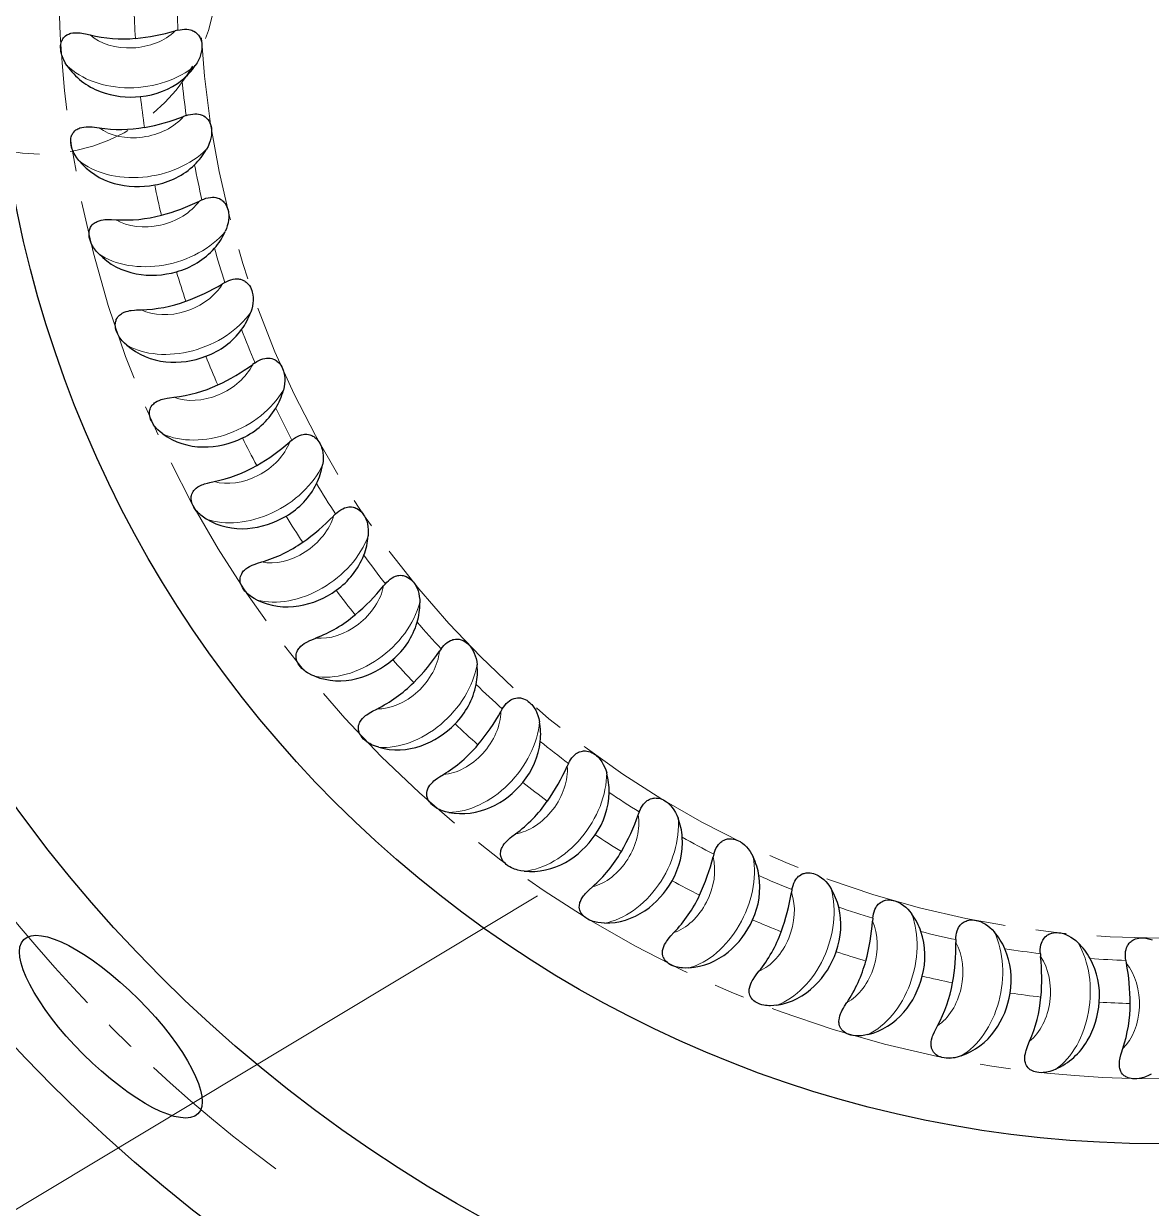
# Model space of a CAD drawing. Extents: x 89 to 647, y -82 to 440.
# Drawn here: x 201.53 to 233.58, y 142.24 to 175.9 of the extents above; entities that cross this region are included whole.
import ezdxf

# ---------------------------------------------------------------- set-up
doc = ezdxf.new("R2010")
doc.units = 0
doc.header["$LTSCALE"] = 7
doc.header["$MEASUREMENT"] = 0
doc.linetypes.add('CENTER2', pattern=[1.125, 0.75, -0.125, 0.125, -0.125])
doc.linetypes.add('HIDDEN', pattern=[0.375, 0.25, -0.125])
doc.layers.get('0').update_dxf_attribs({"linetype": 'CONTINUOUS', "lineweight": 15})
for name, color, linetype, lineweight in [('1', 1, 'CENTER2', 15), ('2', 2, 'HIDDEN', 15), ('3', 3, 'CONTINUOUS', 30), ('8', 250, 'CONTINUOUS', 15)]:
    doc.layers.add(name, color=color, linetype=linetype, lineweight=lineweight)

msp = doc.modelspace()

# ---------------------------------------------------------------- linework, layer by layer
msp.add_line((172.081, 124.629), (216.134, 151.118))
at = {"layer": '1'}
for radius in [31.277, 27.277]:
    msp.add_circle((233.807, 177.197), radius, dxfattribs=at)
for radius, start, end in [(57, 193.4627, 347.3297), (42.14, 216.5767, 233.4233)]:
    msp.add_arc((233.807, 177.197), radius, start, end, dxfattribs=at)
at = {"layer": '2'}
msp.add_circle((202.007, 177.197), 5, dxfattribs=at)
at = {"layer": '3'}
for radius in [44.5, 40.135, 33.125]:
    msp.add_circle((233.807, 177.197), radius, dxfattribs=at)
msp.add_ellipse((204.01, 147.4), major_axis=(-2.475, 2.475), ratio=0.316357, dxfattribs=at)
at = {"layer": '8', "lineweight": 30, "ltscale": 0.002046}
for p, q in [((205.917, 175.716), (205.838, 175.695)), ((206.153, 173.291), (206.076, 173.263)), ((206.598, 170.895), (206.524, 170.861)), ((207.251, 168.548), (207.18, 168.507)), ((211.811, 159.987), (211.758, 159.924)), ((213.395, 158.135), (213.348, 158.068))]:
    msp.add_line(p, q, dxfattribs=at)
at = {"layer": '8', "lineweight": 30, "ltscale": 0.002044}
msp.add_line((208.106, 166.266), (208.039, 166.22), dxfattribs=at)
at = {"layer": '8', "lineweight": 30, "ltscale": 0.002045}
for p, q in [((209.157, 164.068), (209.094, 164.015)), ((210.395, 161.969), (210.337, 161.912)), ((215.134, 156.429), (215.093, 156.358)), ((217.015, 154.88), (216.98, 154.806)), ((219.024, 153.501), (218.996, 153.425)), ((221.145, 152.303), (221.124, 152.224)), ((223.363, 151.294), (223.349, 151.214)), ((225.661, 150.483), (225.653, 150.401)), ((228.02, 149.874), (228.02, 149.792)), ((230.423, 149.474), (230.43, 149.392)), ((232.852, 149.284), (232.866, 149.204))]:
    msp.add_line(p, q, dxfattribs=at)
at = {"layer": '8', "lineweight": 30}
for points in [[(205.917, 175.716), (205.976, 175.729), (206.038, 175.739), (206.103, 175.744), (206.168, 175.744), (206.222, 175.738), (206.271, 175.728), (206.312, 175.715), (206.342, 175.703), (206.367, 175.69), (206.41, 175.664), (206.445, 175.636), (206.466, 175.616), (206.484, 175.596), (206.503, 175.572), (206.52, 175.547), (206.547, 175.498), (206.567, 175.448), (206.582, 175.399), (206.591, 175.349), (206.596, 175.299), (206.598, 175.248), (206.596, 175.21), (206.593, 175.171), (206.58, 175.093), (206.56, 175.018), (206.534, 174.942), (206.5, 174.866), (206.458, 174.789), (206.408, 174.712)], [(202.763, 174.714), (202.713, 174.792), (202.67, 174.874), (202.65, 174.917), (202.633, 174.96), (202.618, 175.004), (202.605, 175.048), (202.592, 175.108), (202.584, 175.169), (202.581, 175.229), (202.583, 175.274), (202.588, 175.319), (202.598, 175.361), (202.611, 175.402), (202.622, 175.428), (202.634, 175.452), (202.648, 175.475), (202.664, 175.497), (202.692, 175.529), (202.724, 175.557), (202.758, 175.581), (202.786, 175.596), (202.814, 175.608), (202.844, 175.619), (202.874, 175.628), (202.933, 175.639), (202.993, 175.644), (203.054, 175.644), (203.097, 175.642), (203.141, 175.638), (203.228, 175.625), (203.291, 175.613), (203.417, 175.585)], [(206.153, 173.291), (206.21, 173.308), (206.271, 173.324), (206.335, 173.335), (206.4, 173.34), (206.455, 173.339), (206.504, 173.333), (206.546, 173.324), (206.576, 173.315), (206.603, 173.305), (206.648, 173.282), (206.685, 173.257), (206.707, 173.239), (206.728, 173.221), (206.749, 173.198), (206.768, 173.175), (206.799, 173.129), (206.823, 173.081), (206.842, 173.033), (206.856, 172.984), (206.865, 172.934), (206.871, 172.884), (206.873, 172.846), (206.873, 172.807), (206.867, 172.728), (206.854, 172.652), (206.834, 172.574), (206.807, 172.495), (206.772, 172.415), (206.729, 172.333)], [(203.098, 172.017), (203.041, 172.091), (202.991, 172.169), (202.968, 172.21), (202.947, 172.252), (202.928, 172.294), (202.911, 172.336), (202.893, 172.395), (202.879, 172.455), (202.871, 172.515), (202.869, 172.56), (202.871, 172.605), (202.876, 172.648), (202.886, 172.69), (202.895, 172.717), (202.905, 172.742), (202.917, 172.766), (202.93, 172.789), (202.956, 172.823), (202.985, 172.854), (203.017, 172.881), (203.043, 172.898), (203.071, 172.913), (203.099, 172.926), (203.129, 172.938), (203.186, 172.954), (203.246, 172.964), (203.306, 172.97), (203.35, 172.971), (203.394, 172.971), (203.481, 172.966), (203.546, 172.96), (203.673, 172.942)], [(206.598, 170.895), (206.654, 170.918), (206.713, 170.939), (206.776, 170.955), (206.84, 170.966), (206.895, 170.97), (206.945, 170.968), (206.988, 170.963), (207.018, 170.956), (207.046, 170.948), (207.093, 170.93), (207.132, 170.908), (207.156, 170.892), (207.177, 170.876), (207.2, 170.855), (207.221, 170.834), (207.256, 170.79), (207.285, 170.745), (207.307, 170.698), (207.326, 170.651), (207.339, 170.602), (207.35, 170.553), (207.355, 170.515), (207.358, 170.477), (207.359, 170.397), (207.353, 170.32), (207.34, 170.24), (207.319, 170.159), (207.292, 170.077), (207.256, 169.992)], [(203.666, 169.361), (203.604, 169.429), (203.546, 169.502), (203.52, 169.541), (203.495, 169.581), (203.473, 169.621), (203.453, 169.662), (203.429, 169.719), (203.41, 169.778), (203.397, 169.837), (203.391, 169.882), (203.389, 169.926), (203.391, 169.97), (203.397, 170.012), (203.403, 170.039), (203.411, 170.066), (203.421, 170.091), (203.432, 170.115), (203.454, 170.151), (203.481, 170.184), (203.511, 170.214), (203.535, 170.233), (203.561, 170.251), (203.588, 170.266), (203.617, 170.28), (203.673, 170.301), (203.731, 170.317), (203.791, 170.327), (203.834, 170.333), (203.878, 170.336), (203.965, 170.339), (204.03, 170.338), (204.158, 170.332)], [(207.251, 168.548), (207.304, 168.575), (207.362, 168.601), (207.423, 168.623), (207.486, 168.639), (207.54, 168.648), (207.59, 168.651), (207.633, 168.649), (207.664, 168.645), (207.692, 168.64), (207.741, 168.625), (207.781, 168.607), (207.806, 168.594), (207.829, 168.579), (207.854, 168.56), (207.877, 168.541), (207.916, 168.5), (207.948, 168.458), (207.975, 168.413), (207.997, 168.368), (208.015, 168.321), (208.029, 168.272), (208.038, 168.235), (208.045, 168.197), (208.052, 168.118), (208.053, 168.04), (208.047, 167.96), (208.034, 167.878), (208.013, 167.793), (207.985, 167.705)], [(204.464, 166.763), (204.396, 166.826), (204.332, 166.894), (204.302, 166.93), (204.274, 166.968), (204.249, 167.006), (204.225, 167.045), (204.196, 167.1), (204.173, 167.157), (204.154, 167.214), (204.144, 167.258), (204.138, 167.303), (204.136, 167.346), (204.138, 167.389), (204.142, 167.417), (204.148, 167.443), (204.156, 167.469), (204.165, 167.494), (204.184, 167.532), (204.208, 167.568), (204.235, 167.6), (204.257, 167.621), (204.282, 167.641), (204.308, 167.659), (204.335, 167.675), (204.388, 167.701), (204.445, 167.721), (204.504, 167.737), (204.546, 167.747), (204.589, 167.754), (204.677, 167.764), (204.741, 167.769), (204.87, 167.774)], [(208.106, 166.266), (208.157, 166.298), (208.211, 166.329), (208.271, 166.356), (208.332, 166.378), (208.385, 166.391), (208.434, 166.398), (208.478, 166.4), (208.509, 166.399), (208.537, 166.396), (208.587, 166.386), (208.629, 166.372), (208.655, 166.36), (208.68, 166.348), (208.706, 166.331), (208.73, 166.314), (208.772, 166.277), (208.808, 166.237), (208.839, 166.195), (208.865, 166.152), (208.887, 166.106), (208.905, 166.06), (208.917, 166.023), (208.927, 165.986), (208.942, 165.908), (208.949, 165.83), (208.95, 165.75), (208.944, 165.667), (208.931, 165.58), (208.911, 165.491)], [(205.485, 164.246), (205.411, 164.302), (205.342, 164.364), (205.31, 164.398), (205.278, 164.433), (205.249, 164.468), (205.222, 164.506), (205.189, 164.558), (205.16, 164.612), (205.137, 164.668), (205.123, 164.711), (205.114, 164.754), (205.108, 164.798), (205.106, 164.841), (205.108, 164.868), (205.111, 164.896), (205.116, 164.922), (205.123, 164.948), (205.139, 164.987), (205.159, 165.025), (205.184, 165.059), (205.204, 165.082), (205.227, 165.104), (205.251, 165.124), (205.277, 165.142), (205.328, 165.173), (205.383, 165.198), (205.44, 165.219), (205.481, 165.232), (205.524, 165.243), (205.61, 165.261), (205.673, 165.272), (205.801, 165.288)], [(209.157, 164.068), (209.204, 164.104), (209.256, 164.139), (209.313, 164.172), (209.372, 164.199), (209.424, 164.217), (209.472, 164.228), (209.515, 164.234), (209.546, 164.235), (209.575, 164.235), (209.625, 164.229), (209.668, 164.218), (209.695, 164.209), (209.721, 164.199), (209.748, 164.185), (209.774, 164.17), (209.819, 164.136), (209.858, 164.1), (209.892, 164.061), (209.922, 164.02), (209.948, 163.977), (209.971, 163.932), (209.986, 163.896), (209.999, 163.86), (210.02, 163.784), (210.034, 163.707), (210.042, 163.627), (210.043, 163.544), (210.038, 163.456), (210.026, 163.365)], [(206.721, 161.826), (206.643, 161.876), (206.569, 161.932), (206.534, 161.963), (206.499, 161.995), (206.467, 162.028), (206.437, 162.062), (206.4, 162.111), (206.366, 162.163), (206.338, 162.217), (206.321, 162.258), (206.307, 162.301), (206.298, 162.344), (206.292, 162.386), (206.291, 162.414), (206.292, 162.441), (206.295, 162.468), (206.3, 162.494), (206.312, 162.535), (206.329, 162.574), (206.351, 162.61), (206.369, 162.635), (206.39, 162.659), (206.412, 162.681), (206.436, 162.702), (206.484, 162.737), (206.537, 162.767), (206.591, 162.793), (206.632, 162.809), (206.673, 162.824), (206.757, 162.849), (206.82, 162.865), (206.946, 162.892)], [(210.395, 161.969), (210.439, 162.01), (210.488, 162.049), (210.541, 162.087), (210.598, 162.119), (210.648, 162.141), (210.695, 162.156), (210.737, 162.166), (210.768, 162.17), (210.797, 162.172), (210.847, 162.171), (210.891, 162.164), (210.919, 162.157), (210.945, 162.149), (210.974, 162.138), (211.001, 162.124), (211.049, 162.095), (211.091, 162.063), (211.128, 162.027), (211.162, 161.988), (211.191, 161.948), (211.218, 161.905), (211.236, 161.871), (211.252, 161.836), (211.28, 161.762), (211.3, 161.687), (211.315, 161.607), (211.324, 161.524), (211.326, 161.437), (211.322, 161.345)], [(208.164, 159.524), (208.082, 159.567), (208.003, 159.616), (207.965, 159.644), (207.928, 159.673), (207.894, 159.703), (207.86, 159.735), (207.819, 159.78), (207.781, 159.829), (207.748, 159.88), (207.727, 159.92), (207.71, 159.961), (207.697, 160.002), (207.688, 160.045), (207.685, 160.072), (207.683, 160.099), (207.684, 160.126), (207.686, 160.153), (207.695, 160.195), (207.708, 160.235), (207.727, 160.273), (207.743, 160.299), (207.761, 160.325), (207.782, 160.349), (207.803, 160.371), (207.849, 160.41), (207.898, 160.445), (207.95, 160.475), (207.989, 160.495), (208.029, 160.514), (208.111, 160.546), (208.172, 160.568), (208.295, 160.606)], [(211.811, 159.987), (211.851, 160.031), (211.897, 160.074), (211.947, 160.116), (212, 160.153), (212.048, 160.18), (212.094, 160.199), (212.135, 160.212), (212.166, 160.219), (212.194, 160.224), (212.245, 160.227), (212.289, 160.224), (212.317, 160.22), (212.344, 160.214), (212.373, 160.205), (212.402, 160.194), (212.452, 160.169), (212.497, 160.14), (212.537, 160.108), (212.573, 160.072), (212.606, 160.034), (212.637, 159.994), (212.657, 159.962), (212.677, 159.928), (212.711, 159.857), (212.738, 159.784), (212.76, 159.706), (212.775, 159.624), (212.785, 159.538), (212.789, 159.446)], [(209.802, 157.356), (209.716, 157.392), (209.634, 157.434), (209.593, 157.458), (209.554, 157.484), (209.517, 157.511), (209.481, 157.54), (209.436, 157.581), (209.394, 157.626), (209.357, 157.674), (209.333, 157.712), (209.312, 157.752), (209.295, 157.792), (209.282, 157.833), (209.277, 157.86), (209.273, 157.888), (209.271, 157.914), (209.271, 157.941), (209.276, 157.984), (209.286, 158.025), (209.301, 158.064), (209.315, 158.092), (209.331, 158.119), (209.349, 158.144), (209.369, 158.169), (209.411, 158.212), (209.457, 158.25), (209.506, 158.285), (209.543, 158.309), (209.581, 158.33), (209.66, 158.37), (209.719, 158.397), (209.838, 158.445)], [(213.395, 158.135), (213.431, 158.182), (213.472, 158.23), (213.519, 158.276), (213.569, 158.317), (213.614, 158.348), (213.658, 158.372), (213.698, 158.388), (213.728, 158.398), (213.756, 158.405), (213.806, 158.412), (213.85, 158.413), (213.879, 158.411), (213.906, 158.408), (213.936, 158.401), (213.965, 158.393), (214.017, 158.373), (214.064, 158.348), (214.107, 158.319), (214.147, 158.287), (214.183, 158.252), (214.216, 158.214), (214.24, 158.184), (214.262, 158.152), (214.302, 158.084), (214.336, 158.014), (214.364, 157.939), (214.387, 157.858), (214.405, 157.773), (214.416, 157.682)], [(215.134, 156.429), (215.166, 156.479), (215.203, 156.53), (215.245, 156.58), (215.291, 156.625), (215.334, 156.66), (215.375, 156.687), (215.414, 156.707), (215.443, 156.719), (215.47, 156.729), (215.519, 156.74), (215.563, 156.745), (215.592, 156.746), (215.619, 156.745), (215.65, 156.741), (215.679, 156.735), (215.733, 156.72), (215.782, 156.699), (215.828, 156.674), (215.87, 156.645), (215.909, 156.614), (215.946, 156.579), (215.972, 156.551), (215.996, 156.521), (216.042, 156.457), (216.082, 156.39), (216.117, 156.317), (216.146, 156.239), (216.171, 156.155), (216.191, 156.066)], [(211.622, 155.34), (211.534, 155.368), (211.448, 155.403), (211.406, 155.423), (211.365, 155.445), (211.325, 155.469), (211.287, 155.494), (211.238, 155.532), (211.193, 155.573), (211.151, 155.618), (211.124, 155.653), (211.1, 155.691), (211.079, 155.73), (211.063, 155.77), (211.055, 155.796), (211.049, 155.823), (211.045, 155.849), (211.043, 155.876), (211.044, 155.919), (211.05, 155.96), (211.062, 156.001), (211.073, 156.03), (211.087, 156.058), (211.103, 156.085), (211.12, 156.111), (211.158, 156.158), (211.201, 156.2), (211.247, 156.239), (211.282, 156.266), (211.318, 156.291), (211.393, 156.337), (211.449, 156.369), (211.563, 156.427)], [(217.015, 154.88), (217.043, 154.933), (217.075, 154.987), (217.113, 155.04), (217.155, 155.09), (217.194, 155.128), (217.233, 155.159), (217.27, 155.182), (217.297, 155.197), (217.324, 155.208), (217.372, 155.224), (217.415, 155.233), (217.444, 155.236), (217.471, 155.237), (217.502, 155.236), (217.532, 155.233), (217.587, 155.222), (217.637, 155.206), (217.685, 155.185), (217.729, 155.16), (217.771, 155.132), (217.811, 155.101), (217.839, 155.075), (217.866, 155.048), (217.918, 154.988), (217.963, 154.924), (218.004, 154.855), (218.04, 154.78), (218.072, 154.698), (218.1, 154.611)], [(213.612, 153.489), (213.522, 153.51), (213.433, 153.537), (213.389, 153.553), (213.346, 153.572), (213.304, 153.592), (213.264, 153.614), (213.212, 153.647), (213.163, 153.684), (213.118, 153.725), (213.088, 153.758), (213.061, 153.794), (213.037, 153.83), (213.017, 153.869), (213.007, 153.894), (212.999, 153.92), (212.992, 153.947), (212.988, 153.973), (212.985, 154.016), (212.988, 154.058), (212.996, 154.099), (213.004, 154.129), (213.016, 154.158), (213.029, 154.187), (213.044, 154.214), (213.078, 154.264), (213.117, 154.31), (213.159, 154.353), (213.192, 154.382), (213.226, 154.41), (213.296, 154.463), (213.349, 154.499), (213.458, 154.568)], [(219.024, 153.501), (219.047, 153.556), (219.074, 153.613), (219.107, 153.67), (219.145, 153.722), (219.181, 153.764), (219.217, 153.798), (219.251, 153.824), (219.278, 153.841), (219.303, 153.855), (219.349, 153.875), (219.392, 153.888), (219.42, 153.893), (219.447, 153.897), (219.478, 153.899), (219.508, 153.898), (219.564, 153.892), (219.616, 153.88), (219.665, 153.863), (219.711, 153.843), (219.755, 153.818), (219.797, 153.791), (219.828, 153.767), (219.857, 153.743), (219.914, 153.687), (219.964, 153.628), (220.011, 153.562), (220.054, 153.491), (220.093, 153.413), (220.128, 153.328)], [(215.755, 151.819), (215.663, 151.832), (215.572, 151.851), (215.527, 151.864), (215.483, 151.878), (215.44, 151.895), (215.398, 151.913), (215.343, 151.942), (215.291, 151.975), (215.243, 152.011), (215.21, 152.042), (215.179, 152.074), (215.152, 152.109), (215.13, 152.146), (215.117, 152.17), (215.106, 152.195), (215.098, 152.221), (215.091, 152.247), (215.085, 152.289), (215.084, 152.331), (215.088, 152.373), (215.094, 152.404), (215.103, 152.434), (215.114, 152.463), (215.127, 152.492), (215.156, 152.544), (215.19, 152.593), (215.229, 152.64), (215.259, 152.672), (215.29, 152.703), (215.355, 152.762), (215.405, 152.803), (215.508, 152.88)], [(221.145, 152.303), (221.164, 152.36), (221.186, 152.419), (221.214, 152.478), (221.247, 152.534), (221.279, 152.578), (221.312, 152.615), (221.344, 152.645), (221.369, 152.664), (221.392, 152.68), (221.437, 152.704), (221.478, 152.72), (221.506, 152.728), (221.532, 152.734), (221.563, 152.738), (221.593, 152.741), (221.649, 152.739), (221.702, 152.732), (221.752, 152.72), (221.8, 152.703), (221.846, 152.683), (221.891, 152.659), (221.923, 152.638), (221.955, 152.616), (222.016, 152.566), (222.071, 152.511), (222.123, 152.45), (222.173, 152.382), (222.218, 152.308), (222.26, 152.226)], [(223.363, 151.294), (223.376, 151.352), (223.394, 151.413), (223.416, 151.475), (223.444, 151.533), (223.472, 151.58), (223.502, 151.62), (223.531, 151.652), (223.554, 151.673), (223.576, 151.691), (223.619, 151.719), (223.659, 151.739), (223.685, 151.749), (223.711, 151.757), (223.741, 151.764), (223.771, 151.769), (223.827, 151.773), (223.88, 151.77), (223.931, 151.762), (223.981, 151.75), (224.028, 151.733), (224.075, 151.713), (224.109, 151.696), (224.142, 151.676), (224.207, 151.632), (224.267, 151.582), (224.325, 151.526), (224.38, 151.463), (224.432, 151.393), (224.481, 151.315)], [(218.036, 150.343), (217.943, 150.347), (217.851, 150.358), (217.805, 150.367), (217.759, 150.378), (217.715, 150.39), (217.672, 150.405), (217.615, 150.429), (217.56, 150.457), (217.509, 150.489), (217.473, 150.517), (217.44, 150.546), (217.41, 150.579), (217.384, 150.613), (217.369, 150.637), (217.357, 150.661), (217.346, 150.685), (217.337, 150.711), (217.327, 150.752), (217.322, 150.794), (217.323, 150.836), (217.326, 150.867), (217.332, 150.898), (217.34, 150.928), (217.351, 150.958), (217.375, 151.012), (217.405, 151.064), (217.44, 151.115), (217.467, 151.149), (217.495, 151.182), (217.555, 151.246), (217.602, 151.292), (217.697, 151.378)], [(225.661, 150.483), (225.669, 150.542), (225.68, 150.603), (225.698, 150.667), (225.72, 150.727), (225.744, 150.777), (225.77, 150.819), (225.797, 150.853), (225.818, 150.877), (225.838, 150.897), (225.878, 150.928), (225.916, 150.951), (225.942, 150.964), (225.967, 150.974), (225.996, 150.984), (226.025, 150.991), (226.081, 151), (226.134, 151.002), (226.186, 150.998), (226.236, 150.99), (226.285, 150.978), (226.333, 150.962), (226.368, 150.948), (226.403, 150.931), (226.472, 150.892), (226.536, 150.848), (226.598, 150.797), (226.658, 150.739), (226.716, 150.674), (226.772, 150.601)], [(228.02, 149.874), (228.023, 149.934), (228.029, 149.996), (228.041, 150.061), (228.058, 150.123), (228.078, 150.175), (228.1, 150.219), (228.123, 150.255), (228.142, 150.281), (228.161, 150.302), (228.198, 150.337), (228.234, 150.363), (228.258, 150.378), (228.282, 150.391), (228.311, 150.403), (228.339, 150.413), (228.393, 150.426), (228.446, 150.432), (228.498, 150.434), (228.549, 150.43), (228.599, 150.422), (228.648, 150.41), (228.684, 150.399), (228.721, 150.386), (228.793, 150.353), (228.86, 150.315), (228.927, 150.269), (228.992, 150.217), (229.055, 150.157), (229.117, 150.089)], [(220.436, 149.07), (220.344, 149.066), (220.251, 149.07), (220.204, 149.074), (220.158, 149.081), (220.113, 149.09), (220.068, 149.101), (220.009, 149.119), (219.952, 149.142), (219.898, 149.17), (219.86, 149.194), (219.825, 149.221), (219.792, 149.251), (219.764, 149.283), (219.747, 149.305), (219.732, 149.328), (219.719, 149.352), (219.708, 149.376), (219.695, 149.416), (219.686, 149.458), (219.683, 149.5), (219.684, 149.531), (219.687, 149.562), (219.693, 149.593), (219.7, 149.624), (219.72, 149.68), (219.746, 149.734), (219.776, 149.787), (219.799, 149.824), (219.825, 149.86), (219.879, 149.929), (219.921, 149.978), (220.009, 150.072)], [(230.423, 149.474), (230.421, 149.533), (230.422, 149.596), (230.428, 149.662), (230.439, 149.725), (230.455, 149.778), (230.473, 149.824), (230.493, 149.863), (230.51, 149.889), (230.527, 149.912), (230.56, 149.95), (230.594, 149.979), (230.617, 149.996), (230.64, 150.011), (230.667, 150.026), (230.694, 150.038), (230.747, 150.056), (230.8, 150.067), (230.851, 150.073), (230.902, 150.073), (230.952, 150.07), (231.002, 150.063), (231.039, 150.055), (231.077, 150.044), (231.151, 150.018), (231.222, 149.986), (231.292, 149.946), (231.361, 149.9), (231.43, 149.845), (231.497, 149.783)], [(232.852, 149.284), (232.845, 149.343), (232.84, 149.406), (232.841, 149.472), (232.847, 149.536), (232.857, 149.59), (232.871, 149.638), (232.888, 149.678), (232.902, 149.706), (232.917, 149.73), (232.947, 149.771), (232.978, 149.803), (232.999, 149.822), (233.021, 149.838), (233.047, 149.855), (233.073, 149.87), (233.124, 149.892), (233.176, 149.908), (233.226, 149.918), (233.277, 149.923), (233.327, 149.924), (233.378, 149.921), (233.416, 149.917), (233.454, 149.91), (233.53, 149.89), (233.604, 149.864)], [(222.938, 148.012), (222.847, 148), (222.754, 147.995), (222.707, 147.996), (222.66, 147.998), (222.614, 148.003), (222.569, 148.01), (222.509, 148.023), (222.45, 148.042), (222.394, 148.065), (222.354, 148.085), (222.316, 148.109), (222.281, 148.136), (222.25, 148.165), (222.231, 148.186), (222.215, 148.207), (222.2, 148.23), (222.187, 148.253), (222.17, 148.292), (222.158, 148.333), (222.151, 148.374), (222.149, 148.405), (222.149, 148.436), (222.152, 148.468), (222.157, 148.499), (222.172, 148.557), (222.193, 148.613), (222.218, 148.669), (222.238, 148.707), (222.261, 148.745), (222.309, 148.819), (222.346, 148.871), (222.425, 148.973)], [(225.524, 147.176), (225.433, 147.156), (225.341, 147.143), (225.294, 147.139), (225.248, 147.138), (225.202, 147.139), (225.156, 147.142), (225.095, 147.15), (225.035, 147.163), (224.977, 147.181), (224.935, 147.198), (224.895, 147.218), (224.858, 147.242), (224.824, 147.268), (224.804, 147.287), (224.785, 147.307), (224.769, 147.328), (224.754, 147.35), (224.733, 147.388), (224.718, 147.427), (224.707, 147.468), (224.703, 147.499), (224.7, 147.53), (224.701, 147.561), (224.703, 147.593), (224.712, 147.652), (224.728, 147.71), (224.748, 147.767), (224.766, 147.807), (224.784, 147.847), (224.826, 147.924), (224.859, 147.98), (224.928, 148.088)], [(228.172, 146.568), (228.083, 146.54), (227.993, 146.519), (227.946, 146.512), (227.9, 146.506), (227.854, 146.503), (227.808, 146.502), (227.747, 146.505), (227.686, 146.512), (227.626, 146.525), (227.583, 146.539), (227.542, 146.556), (227.503, 146.576), (227.467, 146.599), (227.445, 146.616), (227.425, 146.635), (227.406, 146.654), (227.389, 146.675), (227.366, 146.71), (227.347, 146.748), (227.333, 146.788), (227.326, 146.818), (227.321, 146.849), (227.318, 146.88), (227.318, 146.912), (227.322, 146.971), (227.333, 147.031), (227.348, 147.089), (227.361, 147.131), (227.377, 147.172), (227.411, 147.253), (227.439, 147.311), (227.499, 147.425)], [(230.863, 146.193), (230.777, 146.158), (230.689, 146.129), (230.643, 146.118), (230.597, 146.108), (230.552, 146.101), (230.506, 146.096), (230.445, 146.093), (230.383, 146.096), (230.323, 146.103), (230.279, 146.113), (230.236, 146.126), (230.196, 146.143), (230.158, 146.163), (230.135, 146.178), (230.113, 146.195), (230.093, 146.212), (230.074, 146.231), (230.047, 146.265), (230.025, 146.301), (230.008, 146.339), (229.998, 146.369), (229.99, 146.399), (229.985, 146.43), (229.982, 146.462), (229.981, 146.521), (229.986, 146.581), (229.997, 146.641), (230.006, 146.684), (230.018, 146.726), (230.045, 146.809), (230.068, 146.87), (230.118, 146.988)], [(233.576, 146.054), (233.494, 146.012), (233.408, 145.976), (233.364, 145.96), (233.319, 145.947), (233.275, 145.935), (233.23, 145.927), (233.168, 145.919), (233.107, 145.916), (233.046, 145.918), (233.002, 145.924), (232.958, 145.933), (232.916, 145.946), (232.877, 145.963), (232.852, 145.976), (232.829, 145.991), (232.807, 146.007), (232.787, 146.024), (232.758, 146.055), (232.733, 146.089), (232.712, 146.126), (232.699, 146.154), (232.689, 146.184), (232.681, 146.214), (232.675, 146.245), (232.669, 146.304), (232.669, 146.365), (232.674, 146.425), (232.68, 146.468), (232.688, 146.512), (232.708, 146.597), (232.726, 146.659), (232.765, 146.782)]]:
    msp.add_lwpolyline(points, dxfattribs=at)
at = {"layer": '8', "lineweight": 13}
for radius, start, end in [(27.929, 180.9522, 183.0404), (29.151, 181.6342, 183.3658), (27.929, 185.9522, 188.0404), (29.151, 186.6342, 188.3658), (27.929, 190.9522, 193.0404), (29.151, 191.6342, 193.3658), (27.929, 195.9522, 198.0404), (29.151, 196.6342, 198.3658), (27.929, 200.9522, 203.0404), (29.151, 201.6342, 203.3658), (27.929, 205.9522, 208.0404), (29.151, 206.6342, 208.3658), (27.929, 210.9522, 213.0404), (29.151, 211.6342, 213.3658), (27.929, 215.9522, 218.0404), (29.151, 216.6342, 218.3658), (27.929, 220.9522, 223.0404), (29.151, 221.6342, 223.3658), (27.929, 225.9522, 228.0404), (29.151, 226.6342, 228.3658), (27.929, 230.9522, 233.0404), (29.151, 231.6342, 233.3658), (27.929, 235.9522, 238.0404), (29.151, 236.6342, 238.3658), (27.929, 240.9522, 243.0404), (29.151, 241.6342, 243.3658), (27.929, 245.9522, 248.0404), (27.929, 250.9522, 253.0404), (29.151, 246.6342, 248.3658), (27.929, 255.9522, 258.0404), (29.151, 251.6342, 253.3658), (27.929, 260.9522, 263.0404), (27.929, 265.9522, 268.0404), (29.151, 256.6342, 258.3658), (29.151, 261.6342, 263.3658), (29.151, 266.6342, 268.3657)]:
    msp.add_arc((233.807, 177.197), radius, start, end, dxfattribs=at)
at = {"layer": '8', "lineweight": 30}
for centre, radius, start, end in [((204.359, 179.414), 3.943, 256.1762, 275.056), ((204.176, 181.523), 6.061, 275.0196, 285.9183), ((204.399, 175.831), 1.981, 214.3296, 249.6285), ((204.803, 175.813), 1.947, 309.0325, 325.5549), ((204.651, 176.038), 2.217, 275.1786, 308.4218), ((204.588, 176.377), 2.56, 249.9154, 275.8997), ((203.912, 178.924), 6.061, 280.0196, 290.9183), ((204.278, 176.839), 3.943, 261.1762, 280.056), ((204.629, 173.272), 1.979, 219.3173, 254.6491), ((205.034, 173.29), 1.947, 314.0325, 330.5549), ((204.863, 173.501), 2.217, 280.1786, 313.4218), ((204.771, 173.833), 2.56, 254.9154, 280.8997), ((203.875, 176.312), 6.061, 285.0196, 295.9183), ((204.421, 174.266), 3.943, 266.1762, 285.056), ((205.484, 170.797), 1.947, 319.0325, 335.5549), ((205.082, 170.743), 1.979, 224.3173, 259.6491), ((205.295, 170.992), 2.217, 285.1786, 318.4218), ((205.174, 171.315), 2.56, 259.9154, 285.8997), ((204.066, 173.707), 6.061, 290.0196, 300.9183), ((204.789, 171.716), 3.943, 271.1762, 290.056), ((206.15, 168.353), 1.947, 324.0325, 340.5549), ((205.945, 168.531), 2.217, 290.1786, 323.4218), ((205.754, 168.264), 1.979, 229.3173, 264.6491), ((205.797, 168.841), 2.559, 264.8954, 290.8909), ((204.484, 171.128), 6.061, 295.0196, 305.9183), ((205.377, 169.208), 3.943, 276.1762, 295.056), ((207.026, 165.976), 1.947, 329.0325, 345.5549), ((206.806, 166.136), 2.217, 295.1786, 328.4218), ((206.639, 165.853), 1.979, 234.3173, 269.6491), ((206.631, 166.433), 2.56, 269.9154, 295.8997), ((205.124, 168.595), 6.061, 300.0196, 310.9183), ((206.181, 166.761), 3.943, 281.1762, 300.056), ((208.106, 163.685), 1.947, 334.0325, 350.5549), ((207.873, 163.824), 2.217, 300.1786, 333.4218), ((207.731, 163.529), 1.979, 239.3173, 274.6491), ((207.673, 164.105), 2.56, 274.9154, 300.8997), ((205.983, 166.128), 6.061, 305.0196, 315.9183), ((209.381, 161.496), 1.947, 339.0326, 355.5549), ((207.196, 164.393), 3.943, 286.1762, 305.056), ((209.137, 161.615), 2.217, 305.1786, 338.4218), ((207.054, 163.745), 6.061, 310.0196, 320.9183), ((208.913, 161.877), 2.56, 279.9154, 305.8997), ((209.022, 161.308), 1.979, 244.3173, 279.6491), ((210.842, 159.427), 1.947, 344.0326, 0.5549), ((208.413, 162.122), 3.943, 291.1762, 310.056), ((210.589, 159.524), 2.217, 310.1786, 343.4218), ((208.328, 161.465), 6.061, 315.0196, 325.9183), ((210.343, 159.766), 2.56, 284.9154, 310.8997), ((212.479, 157.493), 1.947, 349.0326, 5.5549), ((210.501, 159.208), 1.979, 249.3173, 284.6491), ((209.824, 159.966), 3.943, 296.1762, 315.056), ((212.218, 157.568), 2.217, 315.1786, 348.4218), ((209.796, 159.304), 6.061, 320.0196, 330.9183), ((211.952, 157.787), 2.56, 289.9154, 315.8997), ((214.277, 155.709), 1.947, 354.0326, 10.5549), ((212.158, 157.245), 1.979, 254.3173, 289.6491), ((211.417, 157.941), 3.943, 301.1762, 320.056), ((214.011, 155.761), 2.217, 320.1786, 353.4218), ((211.447, 157.279), 6.061, 325.0196, 335.9183), ((216.224, 154.089), 1.947, 359.0325, 15.5549), ((213.726, 155.956), 2.56, 294.9154, 320.8997), ((215.954, 154.117), 2.217, 325.1786, 358.4218), ((213.979, 155.434), 1.979, 259.3173, 294.6491), ((213.18, 156.063), 3.943, 306.1762, 325.056), ((213.268, 155.406), 6.061, 330.0196, 340.9183), ((218.305, 152.644), 1.947, 4.0326, 20.5549), ((215.654, 154.287), 2.56, 299.9154, 325.8997), ((218.034, 152.649), 2.217, 330.1786, 3.4218), ((215.101, 154.346), 3.943, 311.1762, 330.056), ((215.245, 153.699), 6.061, 335.0196, 345.9183), ((220.504, 151.387), 1.947, 9.0326, 25.5549), ((215.951, 153.789), 1.979, 264.3173, 299.6491), ((217.72, 152.792), 2.56, 304.9154, 330.8997), ((220.234, 151.367), 2.217, 335.1786, 8.4218), ((217.364, 152.17), 6.061, 340.0196, 350.9183), ((222.804, 150.325), 1.947, 14.0326, 30.5549), ((217.164, 152.802), 3.943, 316.1762, 335.056), ((218.059, 152.322), 1.979, 269.3173, 304.6491), ((222.536, 150.283), 2.217, 340.1786, 13.4218), ((225.188, 149.469), 1.947, 19.0325, 35.5549), ((219.908, 151.482), 2.56, 309.9154, 335.8997), ((219.608, 150.833), 6.061, 345.0196, 355.9183), ((219.353, 151.445), 3.943, 321.1762, 340.056), ((224.925, 149.403), 2.217, 345.1786, 18.4218), ((227.638, 148.823), 1.947, 24.0325, 40.5549), ((220.287, 151.044), 1.979, 274.3173, 309.6491), ((222.202, 150.369), 2.56, 314.9154, 340.8997), ((221.96, 149.695), 6.061, 350.0196, 0.9183), ((227.381, 148.734), 2.217, 350.1786, 23.4218), ((230.134, 148.393), 1.947, 29.0325, 45.5549), ((221.653, 150.283), 3.943, 326.1762, 345.056), ((224.402, 148.767), 6.061, 355.0196, 5.9183), ((229.887, 148.283), 2.217, 355.1786, 28.4218), ((226.915, 148.056), 6.061, 0.0196, 10.9183), ((224.585, 149.459), 2.56, 319.9154, 345.8997), ((222.617, 149.967), 1.981, 279.3296, 314.6285), ((224.045, 149.326), 3.943, 331.1762, 350.056), ((227.037, 148.761), 2.56, 324.9154, 350.8997), ((226.511, 148.581), 3.943, 336.1762, 355.056), ((225.034, 149.093), 1.979, 284.3173, 319.6491), ((229.542, 148.279), 2.56, 329.9154, 355.8997), ((229.033, 148.054), 3.943, 341.1762, 0.056), ((227.517, 148.436), 1.979, 289.3173, 324.6491), ((230.047, 147.997), 1.979, 294.3173, 329.6491)]:
    msp.add_arc(centre, radius, start, end, dxfattribs=at)
at = {"layer": '8', "lineweight": 13, "extrusion": (0, 0, -1)}
for centre, major_axis, start_param, end_param in [((204.625, 176.294), (-1.519, -0.133), 3.851702, 5.691338), ((204.674, 175.731), (-2.316, -0.203), 3.930313, 5.742052), ((204.815, 173.754), (-1.502, -0.265), 3.851702, 5.691338), ((204.913, 173.197), (-2.29, -0.404), 3.930313, 5.742052), ((205.225, 171.241), (-1.473, -0.395), 3.851702, 5.691338), ((205.372, 170.694), (-2.246, -0.602), 3.930313, 5.742052), ((205.853, 168.772), (-1.433, -0.522), 3.851702, 5.691338), ((206.047, 168.241), (-2.185, -0.795), 3.930313, 5.742052), ((206.694, 166.368), (-1.382, -0.645), 3.851702, 5.691338), ((206.933, 165.855), (-2.107, -0.983), 3.930313, 5.742052), ((207.741, 164.046), (-1.321, -0.763), 3.851702, 5.691338), ((208.024, 163.556), (-2.013, -1.163), 3.930313, 5.742052), ((208.986, 161.824), (-1.249, -0.875), 3.851702, 5.691338), ((209.311, 161.361), (-1.905, -1.334), 3.930313, 5.742052), ((210.42, 159.719), (-1.168, -0.98), 3.851702, 5.691338), ((210.784, 159.286), (-1.781, -1.494), 3.930313, 5.742052), ((212.033, 157.748), (-1.078, -1.078), 3.851702, 5.691338), ((212.433, 157.348), (-1.644, -1.644), 3.930313, 5.742052), ((213.811, 155.924), (-0.98, -1.168), 3.851702, 5.691338), ((214.244, 155.56), (-1.495, -1.781), 3.930313, 5.742052), ((215.741, 154.262), (-0.875, -1.249), 3.851702, 5.691338), ((216.204, 153.938), (-1.334, -1.905), 3.930313, 5.742052), ((217.809, 152.775), (-0.763, -1.321), 3.851702, 5.691338), ((218.299, 152.492), (-1.162, -2.014), 3.930313, 5.742052), ((219.998, 151.473), (-0.644, -1.382), 3.851702, 5.691338), ((220.511, 151.234), (-0.983, -2.107), 3.930313, 5.742052), ((222.293, 150.368), (-0.522, -1.433), 3.851702, 5.691338), ((222.824, 150.174), (-0.795, -2.185), 3.930313, 5.742052), ((225.221, 149.32), (-0.602, -2.246), 3.930313, 5.742052), ((224.675, 149.466), (-0.395, -1.473), 3.851702, 5.691338), ((227.684, 148.677), (-0.404, -2.29), 3.930313, 5.742052), ((227.127, 148.776), (-0.265, -1.502), 3.851702, 5.691338), ((230.193, 148.252), (-0.203, -2.316), 3.930313, 5.742052), ((229.629, 148.302), (-0.133, -1.519), 3.851702, 5.691338), ((232.163, 148.047), (0, -1.525), 3.851702, 5.691338)]:
    msp.add_ellipse(centre, major_axis=major_axis, ratio=0.707107, start_param=start_param, end_param=end_param, dxfattribs=at)

doc.saveas('drawing.dxf')
